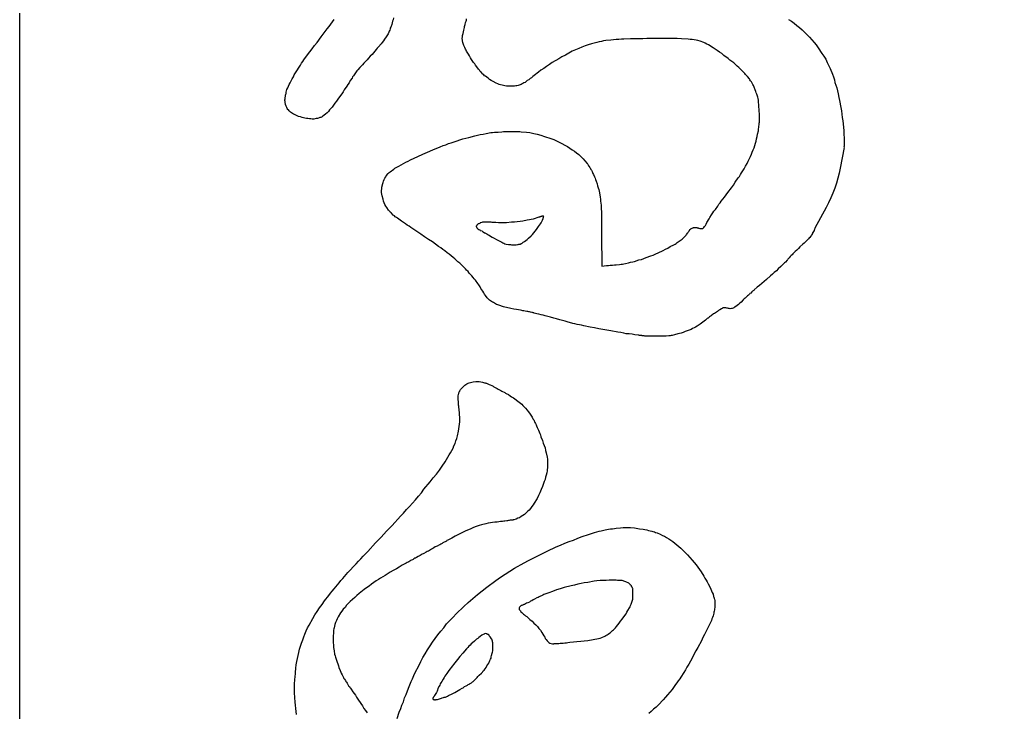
# Model space of a CAD drawing. Extents: x 0 to 5.1, y 0 to 11.
# Drawn here: x 0 to 2.559, y 3.939 to 5.75 of the extents above; entities that cross this region are included whole.
import ezdxf

# ---------------------------------------------------------------- set-up
doc = ezdxf.new("R2010")
doc.units = 0
doc.header["$MEASUREMENT"] = 0
doc.layers.get('0').update_dxf_attribs({"linetype": 'CONTINUOUS'})

msp = doc.modelspace()

# ---------------------------------------------------------------- linework, layer by layer
at = {"color": 7, "linetype": 'CONTINUOUS'}
for p, q in [((2.077095, 5.203914), (2.076624, 5.203247)), ((2.076624, 5.203247), (2.076787, 5.203145)), ((2.077095, 5.203914), (2.076787, 5.203145))]:
    msp.add_line(p, q, dxfattribs=at)
at = {"color": 88, "linetype": 'CONTINUOUS'}
for p, q in [((1.520138, 5.185875), (1.520138, 5.185117)), ((1.533025, 5.107016), (1.533025, 5.106258)), ((1.635363, 4.922758), (1.635363, 4.922)), ((1.635363, 4.922758), (1.635363, 4.922))]:
    msp.add_line(p, q, dxfattribs=at)
at = {"color": 7, "linetype": 'CONTINUOUS'}
msp.add_lwpolyline([(0, 0), (5.11811, 0), (5.11811, 11.023622), (0, 11.023622)], close=True, dxfattribs=at)
at = {"color": 88, "linetype": 'CONTINUOUS'}
for points in [[(0.976611, 5.753813), (0.975853, 5.749264), (0.974336, 5.745472), (0.97282, 5.740923), (0.972062, 5.737132), (0.969788, 5.729549), (0.968272, 5.727274), (0.967514, 5.724999), (0.966756, 5.721966), (0.96524, 5.719692), (0.964482, 5.716658), (0.962207, 5.712109), (0.960691, 5.709834), (0.959175, 5.706801), (0.957659, 5.704526), (0.953111, 5.69846), (0.950079, 5.693911), (0.947046, 5.690119), (0.944014, 5.686328), (0.937192, 5.678745), (0.934159, 5.674954), (0.931127, 5.671163), (0.928095, 5.667371), (0.920514, 5.658272), (0.915966, 5.653723), (0.911418, 5.649173), (0.907627, 5.644624), (0.899289, 5.635524), (0.895498, 5.631733), (0.892466, 5.627942), (0.888676, 5.62415), (0.88337, 5.618084), (0.881095, 5.61581), (0.878821, 5.612777), (0.877305, 5.610502), (0.873515, 5.605194), (0.871999, 5.602919), (0.869724, 5.599886), (0.868208, 5.596853), (0.86366, 5.590029), (0.860628, 5.584721), (0.857596, 5.580171), (0.854563, 5.575622), (0.847741, 5.565764), (0.844709, 5.561215), (0.841676, 5.555907), (0.837886, 5.551357), (0.831064, 5.5415), (0.827273, 5.536192), (0.823483, 5.530884), (0.81666, 5.521027), (0.81287, 5.517236), (0.809838, 5.513444), (0.806806, 5.509653), (0.803015, 5.505862), (0.799225, 5.50207), (0.792403, 5.497521), (0.790128, 5.495246), (0.787096, 5.493729), (0.784064, 5.493729), (0.781032, 5.492213), (0.777999, 5.491455), (0.774967, 5.490696), (0.768145, 5.48918), (0.764354, 5.48918), (0.760564, 5.489938), (0.756774, 5.489938), (0.752984, 5.490696), (0.749193, 5.491455), (0.745403, 5.492213), (0.737822, 5.493729), (0.733274, 5.495246), (0.728726, 5.496762), (0.724935, 5.498279), (0.718113, 5.501312), (0.715081, 5.502829), (0.712807, 5.504345), (0.710532, 5.505862), (0.7075, 5.507378), (0.70371, 5.511169), (0.702194, 5.513444), (0.700678, 5.514961), (0.699161, 5.517236), (0.697645, 5.51951), (0.696129, 5.523302), (0.695371, 5.525576), (0.694613, 5.527093), (0.694613, 5.529368), (0.693855, 5.530884), (0.693855, 5.535434), (0.693097, 5.537709), (0.693097, 5.539983), (0.693855, 5.542258), (0.693855, 5.545291), (0.694613, 5.549841), (0.694613, 5.552116), (0.695371, 5.55439), (0.696129, 5.556665), (0.696129, 5.559698), (0.698403, 5.566523), (0.700678, 5.571072), (0.702194, 5.575622), (0.704468, 5.580171), (0.706742, 5.584721), (0.712048, 5.594578), (0.715081, 5.599886), (0.717355, 5.605194), (0.720387, 5.610502), (0.724177, 5.61581), (0.730242, 5.625667), (0.733274, 5.630217), (0.736306, 5.635524), (0.739339, 5.640074), (0.742371, 5.644624), (0.752226, 5.657514), (0.75829, 5.665097), (0.764354, 5.673438), (0.770419, 5.681778), (0.777241, 5.689361), (0.787854, 5.704526), (0.793161, 5.711351), (0.798467, 5.718175), (0.803015, 5.724999), (0.808322, 5.731824), (0.81287, 5.73789), (0.821967, 5.750022)], [(1.533025, 5.107016), (1.538331, 5.107016), (1.54288, 5.107774), (1.548186, 5.107774), (1.553492, 5.108532), (1.558041, 5.108532), (1.567138, 5.110049), (1.570928, 5.110807), (1.574718, 5.110807), (1.578508, 5.111565), (1.582299, 5.112324), (1.590637, 5.11384), (1.595944, 5.115357), (1.60125, 5.116873), (1.605798, 5.117631), (1.617169, 5.121423), (1.623992, 5.122939), (1.630056, 5.125214), (1.636121, 5.127489), (1.649008, 5.132038), (1.655072, 5.134313), (1.661895, 5.137346), (1.667959, 5.140379), (1.680846, 5.146445), (1.686911, 5.149478), (1.692975, 5.152512), (1.69904, 5.156303), (1.708894, 5.160852), (1.711927, 5.163127), (1.714959, 5.164644), (1.717233, 5.166919), (1.720265, 5.169193), (1.725572, 5.172226), (1.727846, 5.173743), (1.73012, 5.176018), (1.732394, 5.177534), (1.73391, 5.179051), (1.737701, 5.182842), (1.739217, 5.184359), (1.740733, 5.186633), (1.742249, 5.18815), (1.745281, 5.191941), (1.746039, 5.194216), (1.747555, 5.195732), (1.749071, 5.198007), (1.751346, 5.20104), (1.752104, 5.201799), (1.75362, 5.203315), (1.755136, 5.204073), (1.758168, 5.20559), (1.758926, 5.20559), (1.760442, 5.206348), (1.761958, 5.206348), (1.764233, 5.206348), (1.765749, 5.206348), (1.766507, 5.206348), (1.768781, 5.206348), (1.769539, 5.20559), (1.771055, 5.20559), (1.772571, 5.20559), (1.773329, 5.204832), (1.774087, 5.204832), (1.776361, 5.204073), (1.777878, 5.204073), (1.778636, 5.203315), (1.780152, 5.203315), (1.781668, 5.203315), (1.783184, 5.204073), (1.7847, 5.204073), (1.785458, 5.204832), (1.786216, 5.20559), (1.786974, 5.206348), (1.789248, 5.208623), (1.790006, 5.210139), (1.791523, 5.211656), (1.792281, 5.213172), (1.793039, 5.214689), (1.795313, 5.219239), (1.796829, 5.222272), (1.799103, 5.226063), (1.800619, 5.229096), (1.802893, 5.232129), (1.807442, 5.239712), (1.810474, 5.244261), (1.813506, 5.248811), (1.817297, 5.25336), (1.823361, 5.26246), (1.826393, 5.267009), (1.829425, 5.2708), (1.832458, 5.27535), (1.840796, 5.285207), (1.845345, 5.291273), (1.849893, 5.29734), (1.85899, 5.31023), (1.864296, 5.317054), (1.868844, 5.324637), (1.877183, 5.336011), (1.880215, 5.339802), (1.883248, 5.344352), (1.885522, 5.348901), (1.892344, 5.359517), (1.896135, 5.366341), (1.899925, 5.373166), (1.902957, 5.37999), (1.909022, 5.392122), (1.911296, 5.398188), (1.91357, 5.403496), (1.915844, 5.409562), (1.918118, 5.41487), (1.921909, 5.426244), (1.923425, 5.43231), (1.924941, 5.438376), (1.926457, 5.443684), (1.927215, 5.44975), (1.929489, 5.458849), (1.929489, 5.461124), (1.930247, 5.464157), (1.931005, 5.46719), (1.931005, 5.470223), (1.931763, 5.475531), (1.931763, 5.478564), (1.932521, 5.481597), (1.932521, 5.483872), (1.932521, 5.490696), (1.932521, 5.494488), (1.932521, 5.498279), (1.932521, 5.50207), (1.931763, 5.511169), (1.931763, 5.515719), (1.931005, 5.521027), (1.931005, 5.526335), (1.930247, 5.534676), (1.929489, 5.539225), (1.928731, 5.543016), (1.927973, 5.546808), (1.925699, 5.55439), (1.924183, 5.558182), (1.922667, 5.561973), (1.92115, 5.565764), (1.918118, 5.573347), (1.916602, 5.577138), (1.915086, 5.580171), (1.911296, 5.586996), (1.909022, 5.58927), (1.907505, 5.592303), (1.905989, 5.594578), (1.901441, 5.600644), (1.899167, 5.602919), (1.896135, 5.605952), (1.89386, 5.608985), (1.887038, 5.61581), (1.883248, 5.619601), (1.878699, 5.62415), (1.874151, 5.627942), (1.865054, 5.636283), (1.860506, 5.640074), (1.855199, 5.643865), (1.850651, 5.647657), (1.83928, 5.655997), (1.833974, 5.660547), (1.827909, 5.664338), (1.821845, 5.668888), (1.811232, 5.675712), (1.807442, 5.677987), (1.803652, 5.68102), (1.799103, 5.683295), (1.795313, 5.68557), (1.790765, 5.687844), (1.786974, 5.690119), (1.77712, 5.693152), (1.771813, 5.694669), (1.767265, 5.695427), (1.761958, 5.696944), (1.756652, 5.697702), (1.751346, 5.697702), (1.746039, 5.69846), (1.728604, 5.699218), (1.717233, 5.699977), (1.705862, 5.699977), (1.694491, 5.699977), (1.68312, 5.699977), (1.670991, 5.699977), (1.649008, 5.699977), (1.638395, 5.699977), (1.627782, 5.699218), (1.617169, 5.699218), (1.606557, 5.699218), (1.595944, 5.699218), (1.578508, 5.69846), (1.571686, 5.69846), (1.564863, 5.697702), (1.558041, 5.697702), (1.551218, 5.696944), (1.544396, 5.696185), (1.531509, 5.694669), (1.525444, 5.693911), (1.51938, 5.692394), (1.514073, 5.691636), (1.508009, 5.690119), (1.493606, 5.686328), (1.485267, 5.683295), (1.476929, 5.68102), (1.46859, 5.677229), (1.461009, 5.674196), (1.443574, 5.666613), (1.434477, 5.662064), (1.425381, 5.656756), (1.416284, 5.652206), (1.407945, 5.646898), (1.391268, 5.637041), (1.383688, 5.632491), (1.376107, 5.627184), (1.369284, 5.621876), (1.361704, 5.617326), (1.354881, 5.612018), (1.344269, 5.603677), (1.340478, 5.600644), (1.336688, 5.597611), (1.333656, 5.595337), (1.329865, 5.592303), (1.326075, 5.590029), (1.320011, 5.585479), (1.316978, 5.583963), (1.314704, 5.582446), (1.31243, 5.581688), (1.310156, 5.580171), (1.307124, 5.579413), (1.301817, 5.577138), (1.298785, 5.57638), (1.295753, 5.57638), (1.292721, 5.575622), (1.290446, 5.575622), (1.283624, 5.575622), (1.279076, 5.575622), (1.275285, 5.575622), (1.271495, 5.575622), (1.267705, 5.57638), (1.260124, 5.577897), (1.256334, 5.579413), (1.252544, 5.580171), (1.248753, 5.581688), (1.244963, 5.583204), (1.236624, 5.587754), (1.232076, 5.590029), (1.227528, 5.593062), (1.223737, 5.596095), (1.216915, 5.601403), (1.214641, 5.602919), (1.212367, 5.605194), (1.210092, 5.60671), (1.205544, 5.612018), (1.20327, 5.614293), (1.200996, 5.617326), (1.198721, 5.619601), (1.194173, 5.626425), (1.191141, 5.630217), (1.188867, 5.634008), (1.185835, 5.637799), (1.180528, 5.645382), (1.177496, 5.649931), (1.175222, 5.654481), (1.172189, 5.659031), (1.167641, 5.666613), (1.166125, 5.669646), (1.164609, 5.672679), (1.163093, 5.676471), (1.160061, 5.681778), (1.159302, 5.684811), (1.158544, 5.687086), (1.157786, 5.689361), (1.157028, 5.693911), (1.157028, 5.695427), (1.157028, 5.696944), (1.15627, 5.69846), (1.15627, 5.701493), (1.157028, 5.703768), (1.157028, 5.705285), (1.157028, 5.707559), (1.158544, 5.713625), (1.159302, 5.717417), (1.160061, 5.721966), (1.162335, 5.728791), (1.162335, 5.731065), (1.163093, 5.734098), (1.163851, 5.736373), (1.164609, 5.741681), (1.165367, 5.743956), (1.166125, 5.745472), (1.166883, 5.747747), (1.167641, 5.751539)], [(1.635363, 4.922758), (1.634605, 4.922758), (1.633089, 4.922758), (1.631572, 4.923516), (1.629298, 4.923516), (1.62854, 4.923516), (1.627024, 4.923516), (1.626266, 4.923516), (1.625508, 4.924275), (1.623992, 4.924275), (1.621718, 4.924275), (1.62096, 4.924275), (1.619444, 4.924275), (1.618685, 4.924275), (1.617169, 4.925033), (1.616411, 4.925033), (1.615653, 4.925033), (1.606557, 4.925791), (1.599734, 4.927308), (1.592153, 4.928066), (1.584573, 4.928824), (1.57775, 4.930341), (1.57017, 4.931857), (1.562589, 4.932616), (1.544396, 4.936407), (1.533783, 4.937923), (1.52317, 4.940198), (1.512557, 4.941715), (1.501187, 4.943989), (1.490574, 4.946264), (1.473896, 4.949297), (1.467832, 4.950814), (1.462526, 4.951572), (1.456461, 4.953089), (1.450397, 4.954605), (1.44509, 4.955363), (1.435994, 4.958396), (1.432961, 4.959155), (1.429929, 4.959913), (1.427655, 4.960671), (1.424623, 4.96143), (1.42159, 4.962188), (1.410978, 4.965221), (1.402639, 4.967496), (1.395058, 4.96977), (1.38672, 4.972045), (1.373075, 4.975836), (1.367768, 4.977353), (1.362462, 4.978111), (1.356397, 4.979628), (1.351091, 4.981144), (1.344269, 4.982661), (1.342752, 4.983419), (1.341236, 4.983419), (1.33972, 4.984177), (1.338204, 4.984177), (1.334414, 4.984936), (1.33214, 4.985694), (1.329865, 4.985694), (1.327591, 4.986452), (1.324559, 4.98721), (1.320011, 4.987969), (1.316978, 4.988727), (1.314704, 4.988727), (1.311672, 4.989485), (1.30864, 4.990243), (1.298027, 4.99176), (1.290446, 4.993277), (1.282866, 4.994793), (1.271495, 4.997068), (1.267705, 4.997826), (1.263914, 4.999343), (1.260882, 5.000101), (1.25406, 5.002376), (1.251786, 5.003134), (1.248753, 5.00465), (1.245721, 5.005409), (1.240415, 5.008442), (1.23814, 5.009958), (1.235108, 5.011475), (1.232834, 5.012991), (1.227528, 5.016783), (1.225254, 5.018299), (1.222979, 5.020574), (1.221463, 5.022849), (1.216915, 5.028915), (1.214641, 5.031948), (1.212367, 5.035739), (1.210092, 5.03953), (1.204786, 5.047113), (1.202512, 5.051663), (1.19948, 5.056212), (1.196447, 5.060004), (1.191141, 5.068344), (1.187351, 5.072136), (1.184318, 5.075927), (1.181286, 5.079718), (1.174464, 5.087301), (1.171431, 5.091092), (1.167641, 5.094884), (1.164609, 5.097917), (1.160819, 5.101708), (1.153238, 5.109291), (1.149448, 5.113082), (1.144899, 5.116873), (1.140351, 5.120665), (1.136561, 5.124456), (1.132012, 5.128247), (1.122158, 5.136588), (1.116851, 5.140379), (1.110787, 5.144929), (1.10548, 5.14872), (1.100174, 5.15327), (1.09411, 5.157061), (1.07819, 5.168435), (1.068336, 5.175259), (1.057723, 5.182084), (1.047868, 5.188908), (1.037255, 5.195732), (1.022094, 5.206348), (1.017546, 5.209381), (1.012239, 5.212414), (1.007691, 5.216206), (1.002385, 5.219239), (0.997836, 5.22303), (0.990256, 5.228338), (0.987223, 5.230613), (0.984191, 5.232129), (0.981159, 5.234404), (0.978885, 5.236679), (0.975853, 5.238953), (0.971304, 5.243503), (0.96903, 5.245778), (0.967514, 5.247294), (0.96524, 5.249569), (0.963724, 5.251844), (0.959175, 5.258668), (0.956143, 5.26246), (0.953869, 5.266251), (0.952353, 5.2708), (0.950079, 5.27535), (0.949321, 5.2799), (0.947046, 5.288999), (0.946288, 5.293548), (0.94553, 5.298098), (0.94553, 5.302647), (0.946288, 5.307197), (0.946288, 5.311747), (0.948562, 5.320846), (0.949321, 5.323879), (0.950837, 5.32767), (0.952353, 5.331461), (0.953869, 5.335253), (0.956143, 5.338286), (0.957659, 5.341319), (0.962966, 5.347385), (0.96524, 5.34966), (0.968272, 5.351934), (0.971304, 5.354209), (0.974336, 5.356484), (0.977369, 5.358759), (0.980401, 5.361034), (0.990256, 5.366341), (0.99632, 5.370133), (1.002385, 5.373166), (1.008449, 5.376957), (1.014513, 5.37999), (1.021336, 5.383023), (1.040287, 5.392122), (1.053174, 5.398188), (1.065303, 5.403496), (1.078948, 5.408804), (1.098658, 5.417145), (1.106238, 5.420178), (1.113061, 5.422453), (1.120642, 5.425486), (1.127464, 5.427761), (1.142625, 5.433068), (1.150206, 5.435343), (1.157786, 5.437618), (1.165367, 5.439893), (1.173706, 5.441409), (1.188867, 5.445959), (1.195689, 5.447475), (1.20327, 5.448992), (1.21085, 5.450508), (1.218431, 5.452025), (1.23056, 5.4543), (1.235108, 5.4543), (1.240415, 5.455058), (1.244963, 5.455816), (1.249511, 5.455816), (1.259366, 5.456575), (1.263914, 5.457333), (1.268463, 5.457333), (1.273011, 5.457333), (1.277559, 5.457333), (1.282108, 5.457333), (1.290446, 5.457333), (1.294237, 5.457333), (1.298785, 5.457333), (1.302575, 5.457333), (1.306366, 5.457333), (1.310156, 5.456575), (1.323801, 5.455816), (1.332898, 5.4543), (1.342752, 5.452025), (1.351849, 5.44975), (1.361704, 5.447475), (1.370801, 5.444442), (1.387478, 5.439135), (1.395058, 5.436102), (1.401881, 5.433068), (1.409462, 5.429277), (1.416284, 5.425486), (1.423865, 5.421695), (1.430687, 5.417903), (1.443574, 5.409562), (1.449639, 5.405771), (1.454945, 5.401221), (1.461009, 5.396672), (1.466316, 5.391364), (1.471622, 5.386056), (1.476171, 5.380748), (1.482235, 5.373166), (1.483751, 5.371649), (1.485267, 5.370133), (1.486025, 5.367858), (1.487541, 5.366341), (1.4883, 5.364067), (1.489816, 5.36255), (1.49209, 5.358001), (1.493606, 5.355726), (1.495122, 5.352693), (1.496638, 5.350418), (1.497396, 5.347385), (1.498912, 5.34511), (1.501945, 5.339044), (1.503461, 5.335253), (1.504219, 5.331461), (1.505735, 5.32767), (1.508767, 5.320087), (1.509525, 5.31478), (1.511041, 5.31023), (1.512557, 5.30568), (1.513315, 5.301131), (1.514832, 5.296581), (1.516348, 5.285966), (1.517106, 5.280658), (1.517106, 5.27535), (1.517864, 5.270042), (1.518622, 5.264734), (1.518622, 5.258668), (1.51938, 5.243503), (1.51938, 5.234404), (1.520138, 5.224546), (1.520138, 5.214689), (1.520138, 5.204832), (1.520138, 5.194974), (1.520138, 5.185875)], [(1.311672, 5.164644), (1.315462, 5.167677), (1.318495, 5.169952), (1.322285, 5.172226), (1.325317, 5.175259), (1.329107, 5.178292), (1.33593, 5.184359), (1.33972, 5.18815), (1.343511, 5.192699), (1.346543, 5.196491), (1.350333, 5.20104), (1.355639, 5.208623), (1.357914, 5.212414), (1.360188, 5.215447), (1.362462, 5.21848), (1.363978, 5.222272), (1.365494, 5.225305), (1.367768, 5.229854), (1.367768, 5.229854), (1.367768, 5.230613), (1.367768, 5.231371), (1.368526, 5.232129), (1.368526, 5.232887), (1.368526, 5.234404), (1.368526, 5.235162), (1.369284, 5.235162), (1.368526, 5.23592), (1.368526, 5.23592), (1.367768, 5.23592), (1.367768, 5.23592), (1.367768, 5.236679), (1.366252, 5.23592), (1.365494, 5.23592), (1.365494, 5.23592), (1.363978, 5.23592), (1.36322, 5.235162), (1.362462, 5.235162), (1.361704, 5.235162), (1.360946, 5.235162), (1.360188, 5.234404), (1.35943, 5.234404), (1.358672, 5.234404), (1.357914, 5.233646), (1.357156, 5.233646), (1.356397, 5.233646), (1.351091, 5.231371), (1.346543, 5.229854), (1.341236, 5.228338), (1.33593, 5.227579), (1.331382, 5.226063), (1.326075, 5.225305), (1.313946, 5.22303), (1.307124, 5.222272), (1.299543, 5.220755), (1.292721, 5.219997), (1.28514, 5.219997), (1.271495, 5.21848), (1.264673, 5.21848), (1.25785, 5.21848), (1.251027, 5.21848), (1.244205, 5.219239), (1.23435, 5.219239), (1.231318, 5.219997), (1.227528, 5.219997), (1.224495, 5.219997), (1.220705, 5.219997), (1.215399, 5.219997), (1.213125, 5.219997), (1.21085, 5.219997), (1.208576, 5.219997), (1.20706, 5.219239), (1.20327, 5.21848), (1.202512, 5.217722), (1.200996, 5.216964), (1.19948, 5.216206), (1.197963, 5.215447), (1.195689, 5.213931), (1.194931, 5.213172), (1.194173, 5.212414), (1.194173, 5.211656), (1.193415, 5.210898), (1.192657, 5.210139), (1.192657, 5.208623), (1.193415, 5.207865), (1.193415, 5.207106), (1.194173, 5.206348), (1.194173, 5.20559), (1.194931, 5.204832), (1.197205, 5.202557), (1.19948, 5.20104), (1.201754, 5.200282), (1.20327, 5.198766), (1.207818, 5.197249), (1.209334, 5.195732), (1.21085, 5.194974), (1.214641, 5.192699), (1.215399, 5.191941), (1.216915, 5.191183), (1.218431, 5.190425), (1.219947, 5.189666), (1.222979, 5.18815), (1.223737, 5.187392), (1.225254, 5.186633), (1.22677, 5.185875), (1.227528, 5.185117), (1.23435, 5.181325), (1.239657, 5.178292), (1.245721, 5.175259), (1.251027, 5.172226), (1.259366, 5.167677), (1.262398, 5.16616), (1.264673, 5.165402), (1.267705, 5.163885), (1.270737, 5.163127), (1.276801, 5.161611), (1.279076, 5.161611), (1.282108, 5.161611), (1.28514, 5.160852), (1.287414, 5.160852), (1.291963, 5.160852), (1.294237, 5.160852), (1.295753, 5.160852), (1.297269, 5.160852), (1.300301, 5.161611), (1.301817, 5.161611), (1.302575, 5.161611), (1.304092, 5.162369), (1.306366, 5.163127), (1.307882, 5.163127), (1.309398, 5.163885), (1.310156, 5.164644), (1.311672, 5.164644), (1.311672, 5.164644)], [(1.520138, 5.185875), (1.520896, 5.105499), (1.533025, 5.107016)], [(0.723419, 3.933985), (0.722661, 3.941567), (0.721145, 3.949908), (0.720387, 3.958249), (0.719629, 3.965832), (0.718871, 3.977964), (0.718871, 3.982513), (0.718113, 3.986305), (0.718113, 3.990096), (0.718113, 3.993887), (0.718113, 4.000712), (0.718113, 4.003745), (0.718113, 4.006778), (0.718113, 4.009811), (0.718113, 4.012844), (0.718113, 4.015877), (0.718871, 4.022701), (0.718871, 4.026492), (0.719629, 4.031042), (0.719629, 4.034833), (0.720387, 4.038625), (0.720387, 4.043174), (0.721903, 4.055306), (0.722661, 4.063647), (0.724177, 4.071988), (0.725694, 4.080329), (0.72721, 4.087912), (0.729484, 4.096253), (0.731, 4.104593), (0.736306, 4.120517), (0.739339, 4.128858), (0.742371, 4.13644), (0.745403, 4.144023), (0.748435, 4.152364), (0.752226, 4.159947), (0.756016, 4.167529), (0.765871, 4.184969), (0.771177, 4.194068), (0.777241, 4.203168), (0.783306, 4.212267), (0.790128, 4.221366), (0.796193, 4.230465), (0.807564, 4.244872), (0.812112, 4.250938), (0.81666, 4.256246), (0.821209, 4.262312), (0.825757, 4.26762), (0.834854, 4.278235), (0.839402, 4.283543), (0.843951, 4.288851), (0.848499, 4.294159), (0.853047, 4.299467), (0.857596, 4.304775), (0.862144, 4.310082), (0.872757, 4.321456), (0.878821, 4.327522), (0.884886, 4.334347), (0.89095, 4.340413), (0.897015, 4.347237), (0.903079, 4.353303), (0.909143, 4.360128), (0.929611, 4.382117), (0.944014, 4.397283), (0.958417, 4.412448), (0.97282, 4.427613), (0.994804, 4.451877), (1.002385, 4.460218), (1.010723, 4.469317), (1.018304, 4.477658), (1.034223, 4.495098), (1.041804, 4.504198), (1.049384, 4.513297), (1.056207, 4.522396), (1.072126, 4.541352), (1.080464, 4.551968), (1.088803, 4.561825), (1.096384, 4.572441), (1.103964, 4.583057), (1.111545, 4.594431), (1.122158, 4.611871), (1.12519, 4.617937), (1.12898, 4.624003), (1.132012, 4.630069), (1.134287, 4.636135), (1.137319, 4.642201), (1.139593, 4.649026), (1.141867, 4.655092), (1.144141, 4.661916), (1.146416, 4.674048), (1.147174, 4.680114), (1.147932, 4.68618), (1.14869, 4.692247), (1.149448, 4.698313), (1.149448, 4.704379), (1.149448, 4.710445), (1.14869, 4.716511), (1.14869, 4.722577), (1.147932, 4.729401), (1.147932, 4.730918), (1.147932, 4.732434), (1.147174, 4.733951), (1.147174, 4.734709), (1.147174, 4.736226), (1.147174, 4.737742), (1.147174, 4.740017), (1.146416, 4.741534), (1.146416, 4.743808), (1.146416, 4.745325), (1.146416, 4.746841), (1.146416, 4.748358), (1.146416, 4.752149), (1.145657, 4.754424), (1.145657, 4.756699), (1.145657, 4.761248), (1.145657, 4.764281), (1.145657, 4.766556), (1.146416, 4.770347), (1.146416, 4.771106), (1.147174, 4.772622), (1.147174, 4.774139), (1.147932, 4.775655), (1.147932, 4.777172), (1.14869, 4.77793), (1.149448, 4.778688), (1.149448, 4.779447), (1.151722, 4.783238), (1.153996, 4.785513), (1.15627, 4.787788), (1.158544, 4.790062), (1.160819, 4.792337), (1.163093, 4.794612), (1.168399, 4.797645), (1.171431, 4.799161), (1.174464, 4.800678), (1.177496, 4.801436), (1.181286, 4.802194), (1.184318, 4.802953), (1.191899, 4.803711), (1.196447, 4.803711), (1.200238, 4.803711), (1.204786, 4.802953), (1.209334, 4.802194), (1.214641, 4.800678), (1.216157, 4.800678), (1.217673, 4.79992), (1.219189, 4.799161), (1.222979, 4.797645), (1.224495, 4.796887), (1.22677, 4.796128), (1.229044, 4.79537), (1.233592, 4.793095), (1.236624, 4.791579), (1.238899, 4.790062), (1.244205, 4.787029), (1.247237, 4.785513), (1.250269, 4.783996), (1.254818, 4.780963), (1.257092, 4.780205), (1.259366, 4.778688), (1.26164, 4.77793), (1.265431, 4.775655), (1.266947, 4.774897), (1.269221, 4.773381), (1.270737, 4.772622), (1.276801, 4.769589), (1.28135, 4.766556), (1.28514, 4.764281), (1.289688, 4.761248), (1.293479, 4.758974), (1.301059, 4.752907), (1.30485, 4.749874), (1.30864, 4.7476), (1.311672, 4.744567), (1.314704, 4.741534), (1.321527, 4.733951), (1.325317, 4.729401), (1.328349, 4.72561), (1.331382, 4.72106), (1.336688, 4.713478), (1.338962, 4.710445), (1.340478, 4.706653), (1.342752, 4.70362), (1.345785, 4.696796), (1.347301, 4.693763), (1.348817, 4.69073), (1.350333, 4.687697), (1.351849, 4.683906), (1.354881, 4.677081), (1.357156, 4.672532), (1.358672, 4.667982), (1.360188, 4.664191), (1.361704, 4.659641), (1.365494, 4.649784), (1.367768, 4.642959), (1.370043, 4.636893), (1.372317, 4.630827), (1.373833, 4.624003), (1.375349, 4.617937), (1.377623, 4.606563), (1.378381, 4.601255), (1.379139, 4.596705), (1.379139, 4.591398), (1.379139, 4.58609), (1.379139, 4.58154), (1.377623, 4.570925), (1.376865, 4.564858), (1.375349, 4.559551), (1.373833, 4.554243), (1.372317, 4.548177), (1.370043, 4.542869), (1.365494, 4.52922), (1.362462, 4.521638), (1.358672, 4.513297), (1.355639, 4.505714), (1.351849, 4.498131), (1.344269, 4.485999), (1.341236, 4.48145), (1.338204, 4.4769), (1.334414, 4.472351), (1.330624, 4.467801), (1.326833, 4.46401), (1.318495, 4.456427), (1.313946, 4.453394), (1.310156, 4.451119), (1.305608, 4.448086), (1.301059, 4.44657), (1.296511, 4.444295), (1.290446, 4.442778), (1.28893, 4.442778), (1.288172, 4.44202), (1.286656, 4.44202), (1.285898, 4.44202), (1.284382, 4.441262), (1.28135, 4.441262), (1.279076, 4.440504), (1.276801, 4.440504), (1.274527, 4.439745), (1.272253, 4.439745), (1.266947, 4.438987), (1.264673, 4.438987), (1.26164, 4.438229), (1.259366, 4.438229), (1.256334, 4.438229), (1.247237, 4.436712), (1.241173, 4.435954), (1.235108, 4.435196), (1.229802, 4.434437), (1.223737, 4.433679), (1.217673, 4.432163), (1.206302, 4.42913), (1.200238, 4.427613), (1.194931, 4.426097), (1.189625, 4.423822), (1.18356, 4.421547), (1.178254, 4.419272), (1.163851, 4.413206), (1.154754, 4.408657), (1.146416, 4.404107), (1.137319, 4.399557), (1.12898, 4.39425), (1.118367, 4.388942), (1.116093, 4.388183), (1.114577, 4.386667), (1.113061, 4.385909), (1.111545, 4.38515), (1.109271, 4.384392), (1.10548, 4.382117), (1.103964, 4.380601), (1.10169, 4.379843), (1.100174, 4.379084), (1.0979, 4.377568), (1.096384, 4.37681), (1.090319, 4.373776), (1.085771, 4.371502), (1.081981, 4.369227), (1.078948, 4.36771), (1.075916, 4.366194), (1.072884, 4.363919), (1.067578, 4.360886), (1.064545, 4.359369), (1.061513, 4.357853), (1.056207, 4.35482), (1.053932, 4.353303), (1.051658, 4.352545), (1.046352, 4.349512), (1.044078, 4.347996), (1.041045, 4.346479), (1.036497, 4.344204), (1.034223, 4.342688), (1.031949, 4.341929), (1.029675, 4.340413), (1.028159, 4.338896), (1.025884, 4.338138), (1.021336, 4.335863), (1.019062, 4.334347), (1.016788, 4.33283), (1.014513, 4.332072), (1.012239, 4.330556), (1.009965, 4.329039), (0.999352, 4.323731), (0.991772, 4.319182), (0.984191, 4.314632), (0.975853, 4.310082), (0.968272, 4.305533), (0.954627, 4.297192), (0.948562, 4.293401), (0.942498, 4.290368), (0.937192, 4.286576), (0.931127, 4.282785), (0.918998, 4.274444), (0.912934, 4.269136), (0.906111, 4.264587), (0.900047, 4.260037), (0.88716, 4.25018), (0.881095, 4.244872), (0.875789, 4.239564), (0.869724, 4.234256), (0.86366, 4.228948), (0.853805, 4.219091), (0.850015, 4.213783), (0.845467, 4.209234), (0.841676, 4.203926), (0.837886, 4.199376), (0.831822, 4.188761), (0.829547, 4.184211), (0.827273, 4.179661), (0.824999, 4.174354), (0.823483, 4.169046), (0.821209, 4.160705), (0.820451, 4.157672), (0.819693, 4.15388), (0.819693, 4.150847), (0.819693, 4.147056), (0.818935, 4.138715), (0.818935, 4.133407), (0.818935, 4.1281), (0.818935, 4.122792), (0.819693, 4.113693), (0.819693, 4.109143), (0.820451, 4.104593), (0.821209, 4.100044), (0.822725, 4.091703), (0.824241, 4.087153), (0.824999, 4.083362), (0.826515, 4.078813), (0.829547, 4.070472), (0.831064, 4.065922), (0.83258, 4.061373), (0.834096, 4.056823), (0.837128, 4.048482), (0.838644, 4.044691), (0.84016, 4.041658), (0.842434, 4.037866), (0.844709, 4.032559), (0.846225, 4.030284), (0.846983, 4.028009), (0.848499, 4.026492), (0.850773, 4.022701), (0.852289, 4.020426), (0.853805, 4.018152), (0.855321, 4.015877), (0.856837, 4.013602), (0.859112, 4.009052), (0.861386, 4.006778), (0.862902, 4.004503), (0.864418, 4.002228), (0.865934, 3.999953), (0.870483, 3.993129), (0.873515, 3.988579), (0.877305, 3.98403), (0.880337, 3.978722), (0.88337, 3.974172), (0.89095, 3.962798), (0.895498, 3.956732), (0.899289, 3.949908), (0.903837, 3.943842), (0.907627, 3.937776)], [(0.986465, 3.923369), (0.991772, 3.940051), (0.995562, 3.94915), (0.998594, 3.958249), (1.002385, 3.967348), (1.005417, 3.977205), (1.009207, 3.986305), (1.01603, 4.002986), (1.019062, 4.011327), (1.022852, 4.019668), (1.025884, 4.027251), (1.029675, 4.035592), (1.033465, 4.043174), (1.042562, 4.061373), (1.047868, 4.071988), (1.053174, 4.082604), (1.059239, 4.092461), (1.065303, 4.103077), (1.072126, 4.112934), (1.07819, 4.122792), (1.092593, 4.141748), (1.100174, 4.151606), (1.107755, 4.160705), (1.115335, 4.170562), (1.123674, 4.179661), (1.132012, 4.188002), (1.140351, 4.197101), (1.160061, 4.216058), (1.171431, 4.226674), (1.18356, 4.237289), (1.195689, 4.247147), (1.207818, 4.257004), (1.219947, 4.266103), (1.244205, 4.284302), (1.256334, 4.292642), (1.268463, 4.300225), (1.280592, 4.308566), (1.292721, 4.316149), (1.317737, 4.329797), (1.329107, 4.336622), (1.341236, 4.342688), (1.353365, 4.348754), (1.365494, 4.35482), (1.377623, 4.360886), (1.401123, 4.371502), (1.412494, 4.376051), (1.423865, 4.381359), (1.435235, 4.385909), (1.446606, 4.3897), (1.457977, 4.39425), (1.469348, 4.398799), (1.486025, 4.404107), (1.491332, 4.405623), (1.496638, 4.407898), (1.501945, 4.409415), (1.508009, 4.410931), (1.513315, 4.412448), (1.518622, 4.413964), (1.529235, 4.416239), (1.533783, 4.416997), (1.538331, 4.417756), (1.543638, 4.418514), (1.548186, 4.419272), (1.553492, 4.42003), (1.558041, 4.420789), (1.569412, 4.421547), (1.576234, 4.422305), (1.582299, 4.422305), (1.588363, 4.422305), (1.595186, 4.422305), (1.605798, 4.421547), (1.610347, 4.420789), (1.614895, 4.42003), (1.619444, 4.419272), (1.62854, 4.417756), (1.633089, 4.416997), (1.638395, 4.416239), (1.642943, 4.414723), (1.651282, 4.412448), (1.654314, 4.41169), (1.658104, 4.410931), (1.661137, 4.409415), (1.664927, 4.408657), (1.673266, 4.404865), (1.67933, 4.401832), (1.684636, 4.399557), (1.689943, 4.396524), (1.695249, 4.392733), (1.705862, 4.385909), (1.711168, 4.381359), (1.716475, 4.377568), (1.721781, 4.373018), (1.727088, 4.368469), (1.738459, 4.357095), (1.744523, 4.351029), (1.750587, 4.344204), (1.756652, 4.33738), (1.767265, 4.324489), (1.771813, 4.318423), (1.775603, 4.312357), (1.780152, 4.306291), (1.786974, 4.295675), (1.790006, 4.290368), (1.793039, 4.28506), (1.796071, 4.28051), (1.798345, 4.275202), (1.803652, 4.265345), (1.805168, 4.261554), (1.807442, 4.257004), (1.808958, 4.252455), (1.811232, 4.247905), (1.812748, 4.241839), (1.813506, 4.240322), (1.814264, 4.238048), (1.814264, 4.236531), (1.815022, 4.235015), (1.81578, 4.231981), (1.81578, 4.230465), (1.81578, 4.228948), (1.81578, 4.227432), (1.81578, 4.223641), (1.81578, 4.222124), (1.81578, 4.220608), (1.81578, 4.219091), (1.81578, 4.217575), (1.81578, 4.213025), (1.815022, 4.209992), (1.815022, 4.206959), (1.814264, 4.203926), (1.813506, 4.200893), (1.813506, 4.198618), (1.811232, 4.191794), (1.809716, 4.187244), (1.8082, 4.183453), (1.806684, 4.179661), (1.805168, 4.17587), (1.803652, 4.172079), (1.797587, 4.159947), (1.793039, 4.151606), (1.789248, 4.143265), (1.7847, 4.134924), (1.78091, 4.126583), (1.771055, 4.109143), (1.766507, 4.100044), (1.7612, 4.090186), (1.756652, 4.081087), (1.747555, 4.065164), (1.743007, 4.057581), (1.739217, 4.050757), (1.734668, 4.043933), (1.727088, 4.0318), (1.724055, 4.027251), (1.720265, 4.021943), (1.716475, 4.016635), (1.713443, 4.012086), (1.704346, 3.999195), (1.698282, 3.992371), (1.692217, 3.985546), (1.686911, 3.978722), (1.680846, 3.971898), (1.668717, 3.959007), (1.662653, 3.952941), (1.65583, 3.947633), (1.649766, 3.941567), (1.643701, 3.936259)], [(1.436752, 4.122792), (1.446606, 4.12355), (1.455703, 4.124308), (1.465558, 4.125067), (1.474654, 4.126583), (1.484509, 4.127341), (1.498154, 4.129616), (1.502703, 4.130374), (1.507251, 4.131133), (1.511799, 4.132649), (1.516348, 4.133407), (1.520896, 4.134924), (1.528477, 4.138715), (1.531509, 4.140232), (1.534541, 4.141748), (1.537573, 4.144023), (1.540606, 4.146298), (1.543638, 4.147814), (1.548944, 4.153122), (1.551218, 4.155397), (1.554251, 4.15843), (1.556525, 4.160705), (1.558799, 4.163738), (1.565621, 4.172079), (1.569412, 4.177387), (1.57396, 4.182694), (1.580783, 4.192552), (1.583815, 4.197101), (1.586089, 4.200893), (1.588363, 4.205442), (1.592911, 4.212267), (1.594428, 4.2153), (1.595944, 4.218333), (1.59746, 4.222124), (1.598976, 4.227432), (1.599734, 4.229707), (1.600492, 4.23274), (1.60125, 4.235015), (1.602008, 4.240322), (1.602008, 4.242597), (1.602008, 4.24563), (1.602008, 4.248663), (1.602008, 4.253213), (1.602008, 4.255488), (1.602008, 4.257762), (1.60125, 4.261554), (1.60125, 4.26307), (1.600492, 4.263828), (1.599734, 4.266862), (1.598976, 4.26762), (1.598218, 4.268378), (1.598218, 4.269895), (1.595944, 4.272169), (1.594428, 4.273686), (1.592911, 4.275202), (1.591395, 4.276719), (1.589121, 4.277477), (1.585331, 4.279752), (1.583057, 4.28051), (1.580783, 4.281269), (1.578508, 4.282027), (1.576234, 4.282785), (1.57396, 4.283543), (1.567896, 4.284302), (1.564863, 4.284302), (1.561831, 4.284302), (1.558041, 4.28506), (1.555009, 4.28506), (1.551218, 4.28506), (1.539847, 4.28506), (1.532267, 4.284302), (1.523928, 4.284302), (1.516348, 4.283543), (1.508009, 4.282785), (1.500428, 4.282027), (1.483751, 4.278994), (1.474654, 4.277477), (1.466316, 4.275961), (1.457977, 4.274444), (1.448881, 4.272169), (1.440542, 4.269895), (1.422349, 4.265345), (1.411736, 4.262312), (1.401881, 4.259279), (1.392026, 4.255488), (1.382171, 4.251696), (1.369284, 4.247147), (1.366252, 4.24563), (1.36322, 4.244114), (1.360188, 4.242597), (1.357156, 4.241081), (1.354123, 4.239564), (1.351091, 4.238806), (1.345027, 4.235015), (1.341236, 4.233498), (1.338204, 4.231223), (1.334414, 4.229707), (1.331382, 4.227432), (1.327591, 4.225915), (1.323801, 4.224399), (1.318495, 4.221366), (1.316978, 4.221366), (1.315462, 4.220608), (1.313946, 4.219849), (1.313188, 4.219091), (1.311672, 4.218333), (1.310156, 4.218333), (1.309398, 4.217575), (1.30864, 4.216816), (1.307124, 4.216058), (1.306366, 4.2153), (1.305608, 4.214541), (1.30485, 4.212267), (1.30485, 4.21075), (1.30485, 4.208475), (1.306366, 4.206201), (1.307882, 4.204684), (1.309398, 4.202409), (1.311672, 4.200134), (1.313946, 4.19786), (1.31622, 4.195585), (1.318495, 4.194068), (1.321527, 4.191794), (1.324559, 4.189519), (1.332898, 4.181936), (1.338962, 4.177387), (1.343511, 4.172837), (1.348059, 4.168287), (1.352607, 4.163738), (1.356397, 4.15843), (1.360188, 4.15388), (1.363978, 4.147814), (1.369284, 4.139474), (1.371559, 4.135682), (1.373075, 4.132649), (1.375349, 4.129616), (1.377623, 4.126583), (1.379897, 4.124308), (1.382171, 4.122033), (1.385204, 4.120517), (1.388236, 4.119), (1.392026, 4.118242), (1.392784, 4.118242), (1.393542, 4.118242), (1.3943, 4.118242), (1.395058, 4.118242), (1.395058, 4.118242), (1.395816, 4.119), (1.396575, 4.119), (1.397333, 4.119), (1.401881, 4.119), (1.404913, 4.119759), (1.407945, 4.119759), (1.411736, 4.120517), (1.419316, 4.120517), (1.423865, 4.121275), (1.428413, 4.121275), (1.432203, 4.122033), (1.436752, 4.122792), (1.436752, 4.122792)], [(1.099416, 3.975689), (1.10169, 3.976447), (1.103964, 3.977205), (1.106997, 3.977964), (1.109271, 3.978722), (1.112303, 3.97948), (1.117609, 3.981755), (1.120642, 3.983272), (1.123674, 3.984788), (1.126706, 3.986305), (1.129738, 3.987821), (1.136561, 3.991612), (1.141109, 3.993887), (1.145657, 3.996162), (1.149448, 3.999195), (1.15627, 4.002986), (1.158544, 4.003745), (1.160061, 4.005261), (1.162335, 4.006778), (1.166125, 4.009052), (1.168399, 4.009811), (1.169915, 4.010569), (1.171431, 4.012086), (1.174464, 4.012844), (1.175222, 4.013602), (1.17598, 4.01436), (1.176738, 4.015119), (1.180528, 4.016635), (1.182802, 4.01891), (1.184318, 4.020426), (1.186593, 4.021943), (1.191899, 4.027251), (1.194931, 4.030284), (1.197205, 4.033317), (1.200238, 4.03635), (1.206302, 4.041658), (1.208576, 4.044691), (1.21085, 4.047724), (1.213125, 4.049999), (1.218431, 4.056823), (1.220705, 4.060614), (1.222979, 4.064406), (1.225254, 4.068197), (1.228286, 4.075021), (1.229802, 4.078054), (1.231318, 4.081087), (1.232076, 4.08412), (1.232834, 4.087912), (1.23435, 4.093978), (1.235108, 4.097011), (1.235866, 4.100044), (1.235866, 4.103835), (1.235866, 4.106868), (1.235866, 4.111418), (1.235866, 4.112176), (1.235866, 4.113693), (1.235866, 4.115209), (1.235866, 4.117484), (1.235866, 4.119), (1.235866, 4.119759), (1.235866, 4.121275), (1.235108, 4.12355), (1.235108, 4.124308), (1.235108, 4.125067), (1.235108, 4.125825), (1.23435, 4.1281), (1.233592, 4.130374), (1.232076, 4.131891), (1.231318, 4.133407), (1.229044, 4.13644), (1.228286, 4.137957), (1.22677, 4.139474), (1.226012, 4.14099), (1.223737, 4.142507), (1.222979, 4.143265), (1.222221, 4.144023), (1.221463, 4.144023), (1.220705, 4.144781), (1.219189, 4.144781), (1.216915, 4.14554), (1.214641, 4.144781), (1.213125, 4.144023), (1.21085, 4.143265), (1.209334, 4.141748), (1.20706, 4.14099), (1.202512, 4.137199), (1.19948, 4.134924), (1.196447, 4.132649), (1.193415, 4.130374), (1.191141, 4.1281), (1.188109, 4.125825), (1.182802, 4.121275), (1.17977, 4.118242), (1.176738, 4.115209), (1.173706, 4.112176), (1.170673, 4.109143), (1.167641, 4.105352), (1.157786, 4.093978), (1.150206, 4.085637), (1.143383, 4.077296), (1.133529, 4.064406), (1.130496, 4.060614), (1.127464, 4.056823), (1.124432, 4.053032), (1.1214, 4.048482), (1.116093, 4.040899), (1.113061, 4.037866), (1.110787, 4.034075), (1.108513, 4.030284), (1.106238, 4.026492), (1.102448, 4.019668), (1.100174, 4.016635), (1.098658, 4.013602), (1.097142, 4.010569), (1.095626, 4.007536), (1.092593, 4.00147), (1.091835, 3.997679), (1.090319, 3.994645), (1.088803, 3.991612), (1.087287, 3.988579), (1.083497, 3.983272), (1.082739, 3.981755), (1.081981, 3.980238), (1.080464, 3.978722), (1.080464, 3.977205), (1.079706, 3.976447), (1.079706, 3.974931), (1.080464, 3.973414), (1.081223, 3.973414), (1.081223, 3.973414), (1.081223, 3.972656), (1.081981, 3.972656), (1.081981, 3.972656), (1.082739, 3.972656), (1.083497, 3.971898), (1.085013, 3.971898), (1.086529, 3.971898), (1.087287, 3.972656), (1.091077, 3.973414), (1.09411, 3.974172), (1.096384, 3.974931), (1.099416, 3.975689), (1.099416, 3.975689)]]:
    msp.add_lwpolyline(points, dxfattribs=at)
at = {"color": 7, "linetype": 'CONTINUOUS'}
for points in [[(2.008327, 5.750022), (2.015908, 5.745472), (2.02273, 5.740165), (2.030311, 5.734098), (2.037133, 5.728791), (2.043956, 5.722725), (2.062907, 5.703768), (2.075036, 5.690119), (2.080343, 5.683295), (2.085649, 5.675712), (2.095504, 5.661305), (2.10081, 5.653723), (2.105358, 5.64614), (2.109149, 5.637799), (2.112939, 5.630217), (2.116729, 5.621876), (2.122794, 5.60671), (2.125826, 5.599886), (2.1281, 5.592303), (2.129616, 5.585479), (2.13189, 5.577897), (2.134165, 5.571072), (2.137955, 5.555149), (2.139471, 5.54605), (2.141745, 5.537709), (2.144777, 5.51951), (2.146294, 5.511169), (2.148568, 5.493729), (2.150084, 5.485389), (2.150842, 5.477048), (2.1516, 5.467949), (2.152358, 5.459608), (2.153116, 5.450508), (2.153874, 5.439893), (2.153874, 5.418661), (2.153116, 5.416387), (2.15299, 5.416134)], [(2.076787, 5.203145), (2.076552, 5.202557), (2.075036, 5.198766), (2.072004, 5.193458), (2.071246, 5.191941), (2.070488, 5.190425), (2.068972, 5.18815), (2.068214, 5.186633), (2.065939, 5.182842), (2.063665, 5.180567), (2.062149, 5.179051), (2.060633, 5.176776), (2.055327, 5.171468), (2.052294, 5.168435), (2.049262, 5.165402), (2.045472, 5.162369), (2.037891, 5.155545), (2.034101, 5.150995), (2.030311, 5.147204), (2.025762, 5.143412), (2.019698, 5.137346), (2.017424, 5.135072), (2.01515, 5.132797), (2.012875, 5.130522), (2.009843, 5.126731), (2.008327, 5.125214), (2.006811, 5.123698), (2.005295, 5.122181), (2.004537, 5.120665), (1.999988, 5.116115), (1.997714, 5.11384), (1.994682, 5.110807), (1.99165, 5.107774), (1.988618, 5.104741), (1.981037, 5.097917), (1.976489, 5.093367), (1.971182, 5.088818), (1.966634, 5.084268), (1.961328, 5.079718), (1.950715, 5.070619), (1.94465, 5.065311), (1.938586, 5.060004), (1.932521, 5.054696), (1.926457, 5.050146), (1.918876, 5.043322), (1.91736, 5.041805), (1.915844, 5.041047), (1.914328, 5.03953), (1.912812, 5.038014), (1.90978, 5.034981), (1.907505, 5.033464), (1.905989, 5.031948), (1.903715, 5.029673), (1.901441, 5.028157), (1.897651, 5.024365), (1.895376, 5.02209), (1.892344, 5.019816), (1.89007, 5.017541), (1.884764, 5.011475), (1.880973, 5.008442), (1.877941, 5.005409), (1.874151, 5.002376), (1.868086, 4.997826), (1.86657, 4.997068), (1.865054, 4.99631), (1.863538, 4.995551), (1.861264, 4.994793), (1.859748, 4.994793), (1.855957, 4.994035), (1.853683, 4.994793), (1.851409, 4.994793), (1.849135, 4.995551), (1.846861, 4.995551), (1.844587, 4.99631), (1.841554, 4.99631), (1.840796, 4.99631), (1.840038, 4.99631), (1.83928, 4.99631), (1.837006, 4.99631), (1.83549, 4.995551), (1.834732, 4.994793), (1.833216, 4.994035), (1.828667, 4.991002), (1.825635, 4.989485), (1.822603, 4.98721), (1.817297, 4.983419), (1.815022, 4.981903), (1.81199, 4.980386), (1.8082, 4.977353), (1.805926, 4.975836), (1.80441, 4.97432), (1.802135, 4.972803), (1.799861, 4.971287), (1.798345, 4.96977), (1.797587, 4.969012), (1.796071, 4.968254), (1.791523, 4.964463), (1.787732, 4.96143), (1.7847, 4.959155), (1.78091, 4.956122), (1.77712, 4.953847), (1.769539, 4.948539), (1.765749, 4.946264), (1.761958, 4.943989), (1.75741, 4.942473), (1.75362, 4.940198), (1.743765, 4.936407), (1.738459, 4.934132), (1.733152, 4.931857), (1.727846, 4.930341), (1.719507, 4.928066), (1.716475, 4.927308), (1.713443, 4.926549), (1.71041, 4.925791), (1.704346, 4.924275), (1.702072, 4.924275), (1.69904, 4.923516), (1.696007, 4.923516), (1.688427, 4.922758), (1.682362, 4.922758), (1.677056, 4.922758), (1.668717, 4.922758), (1.664927, 4.922758), (1.661895, 4.922758), (1.658863, 4.922758), (1.652798, 4.922758), (1.650524, 4.922758), (1.647492, 4.922758), (1.645217, 4.922758), (1.641427, 4.922758), (1.639911, 4.922758), (1.638395, 4.922758), (1.636879, 4.922758), (1.635363, 4.922758)]]:
    msp.add_lwpolyline(points, dxfattribs=at)
msp.add_lwpolyline([(2.153654, 5.415587), (2.143417, 5.361453, -0.07841), (2.106774, 5.258967), (2.077276, 5.204957)], format="xyb", dxfattribs=at)

doc.saveas('drawing.dxf')
